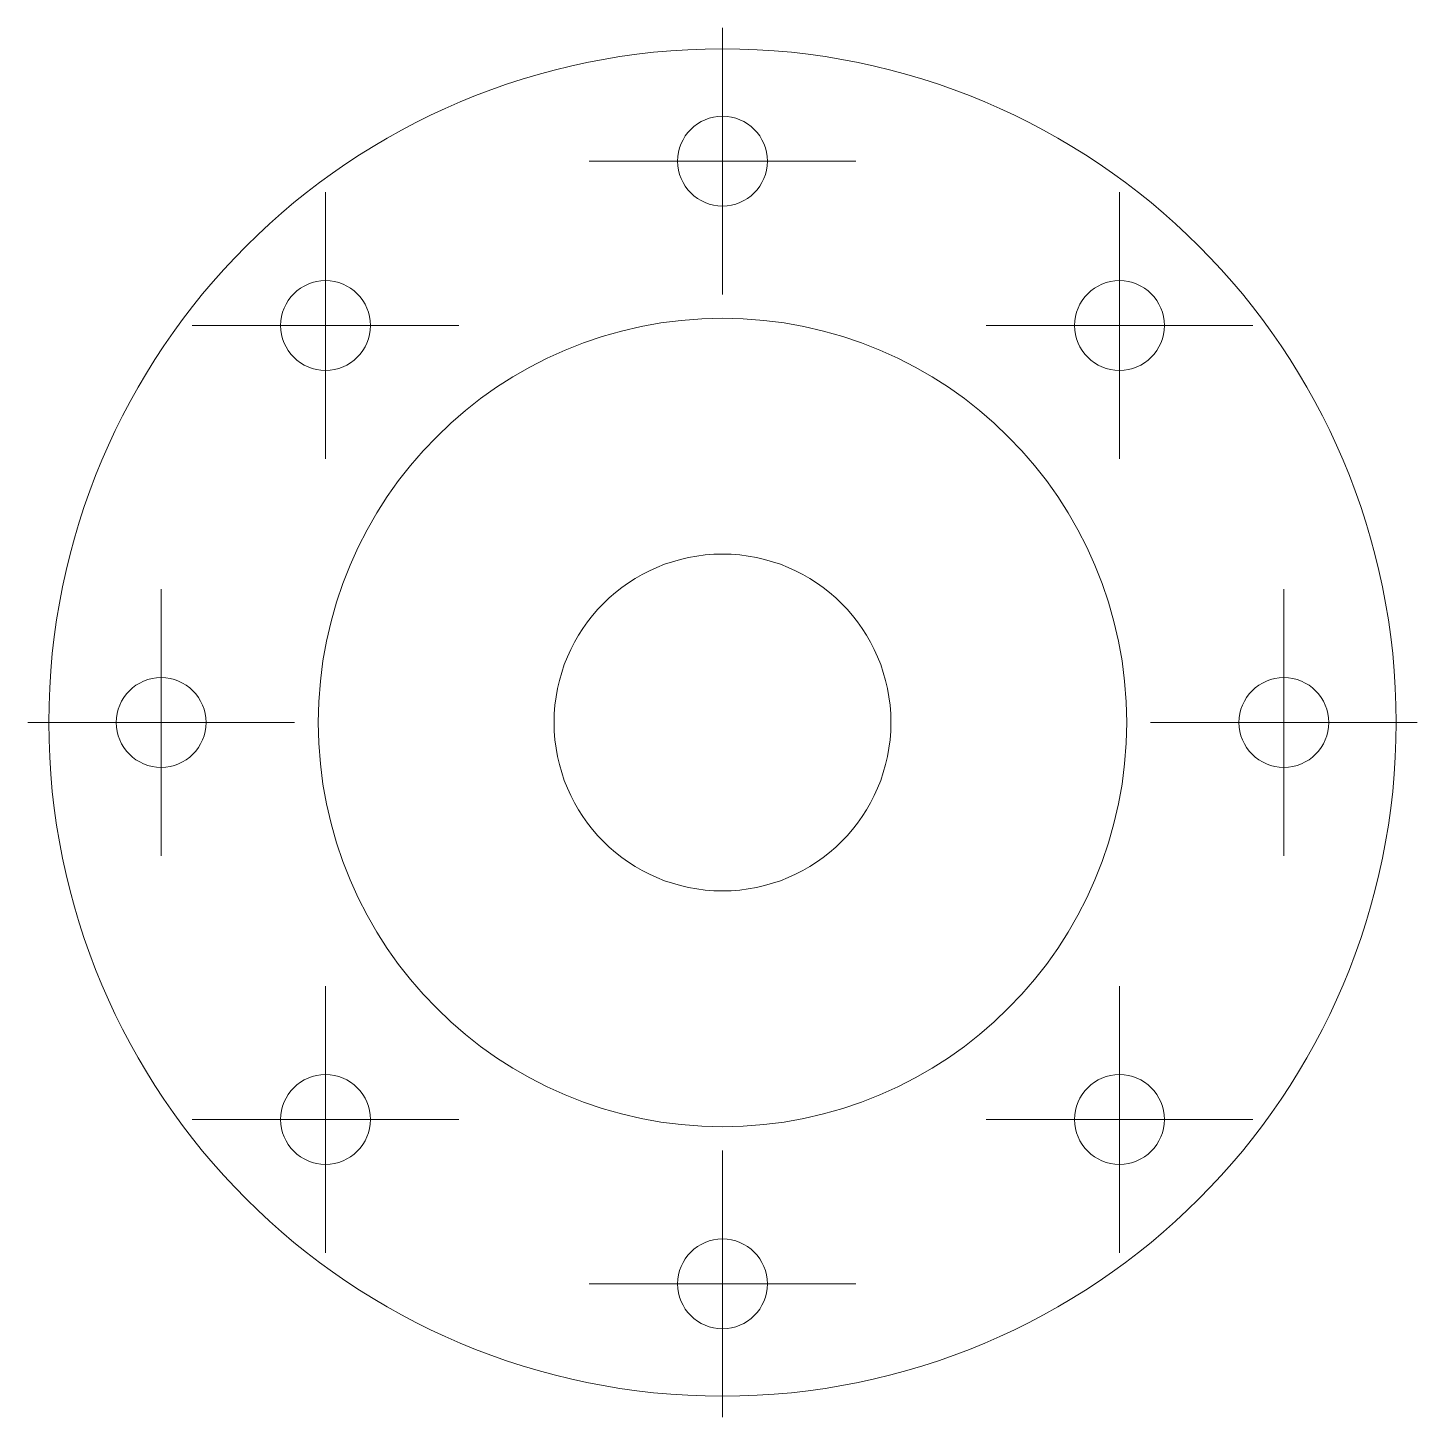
# Model space of a CAD drawing. Header units: millimetres. Extents: x -19.6 to 19.6, y -19.6 to 19.6.
import ezdxf

# ---------------------------------------------------------------- set-up
doc = ezdxf.new("R2010")
doc.units = ezdxf.units.MM

# ---------------------------------------------------------------- blocks, each defined once
blk = doc.blocks.new('SW_CENTERMARKSYMBOL_1')
at = {"color": 0, "linetype": 'Continuous', "lineweight": 0}
for p, q in [((0, 2.5), (0, 3.77)), ((0, 0), (0, 2.5)), ((-2.5, 0), (-3.77, 0)), ((0, 0), (-2.5, 0)), ((0, 0), (0, -2.5)), ((0, 0), (2.5, 0)), ((2.5, 0), (3.77, 0)), ((0, -2.5), (0, -3.77))]:
    blk.add_line(p, q, dxfattribs=at)
blk = doc.blocks.new('SW_CENTERMARKSYMBOL_2')
at = {"color": 0, "linetype": 'Continuous', "lineweight": 0}
for p, q in [((0, 2.5), (0, 3.77)), ((0, 0), (0, 2.5)), ((-2.5, 0), (-3.77, 0)), ((0, 0), (-2.5, 0)), ((0, 0), (0, -2.5)), ((0, 0), (2.5, 0)), ((2.5, 0), (3.77, 0)), ((0, -2.5), (0, -3.77))]:
    blk.add_line(p, q, dxfattribs=at)
blk = doc.blocks.new('SW_CENTERMARKSYMBOL_3')
at = {"color": 0, "linetype": 'Continuous', "lineweight": 0}
for p, q in [((0, 2.5), (0, 3.77)), ((0, 0), (0, 2.5)), ((-2.5, 0), (-3.77, 0)), ((0, 0), (-2.5, 0)), ((0, 0), (0, -2.5)), ((0, 0), (2.5, 0)), ((2.5, 0), (3.77, 0)), ((0, -2.5), (0, -3.77))]:
    blk.add_line(p, q, dxfattribs=at)
blk = doc.blocks.new('SW_CENTERMARKSYMBOL_4')
at = {"color": 0, "linetype": 'Continuous', "lineweight": 0}
for p, q in [((0, 2.5), (0, 3.77)), ((0, 0), (0, 2.5)), ((-2.5, 0), (-3.77, 0)), ((0, 0), (-2.5, 0)), ((0, 0), (0, -2.5)), ((0, 0), (2.5, 0)), ((2.5, 0), (3.77, 0)), ((0, -2.5), (0, -3.77))]:
    blk.add_line(p, q, dxfattribs=at)
blk = doc.blocks.new('SW_CENTERMARKSYMBOL_5')
at = {"color": 0, "linetype": 'Continuous', "lineweight": 0}
for p, q in [((0, 2.5), (0, 3.77)), ((0, 0), (0, 2.5)), ((-2.5, 0), (-3.77, 0)), ((0, 0), (-2.5, 0)), ((0, 0), (0, -2.5)), ((0, 0), (2.5, 0)), ((2.5, 0), (3.77, 0)), ((0, -2.5), (0, -3.77))]:
    blk.add_line(p, q, dxfattribs=at)
blk = doc.blocks.new('SW_CENTERMARKSYMBOL_6')
at = {"color": 0, "linetype": 'Continuous', "lineweight": 0}
for p, q in [((0, 2.5), (0, 3.77)), ((0, 0), (0, 2.5)), ((-2.5, 0), (-3.77, 0)), ((0, 0), (-2.5, 0)), ((0, 0), (0, -2.5)), ((0, 0), (2.5, 0)), ((2.5, 0), (3.77, 0)), ((0, -2.5), (0, -3.77))]:
    blk.add_line(p, q, dxfattribs=at)
blk = doc.blocks.new('SW_CENTERMARKSYMBOL_7')
at = {"color": 0, "linetype": 'Continuous', "lineweight": 0}
for p, q in [((0, 2.5), (0, 3.77)), ((0, 0), (0, 2.5)), ((-2.5, 0), (-3.77, 0)), ((0, 0), (-2.5, 0)), ((0, 0), (0, -2.5)), ((0, 0), (2.5, 0)), ((2.5, 0), (3.77, 0)), ((0, -2.5), (0, -3.77))]:
    blk.add_line(p, q, dxfattribs=at)
blk = doc.blocks.new('SW_CENTERMARKSYMBOL_8')
at = {"color": 0, "linetype": 'Continuous', "lineweight": 0}
for p, q in [((0, 2.5), (0, 3.77)), ((0, 0), (0, 2.5)), ((-2.5, 0), (-3.77, 0)), ((0, 0), (-2.5, 0)), ((0, 0), (0, -2.5)), ((0, 0), (2.5, 0)), ((2.5, 0), (3.77, 0)), ((0, -2.5), (0, -3.77))]:
    blk.add_line(p, q, dxfattribs=at)

msp = doc.modelspace()

# ---------------------------------------------------------------- linework, layer by layer
at = {"color": 7, "linetype": 'Continuous', "lineweight": 15}
for centre, radius in [((0, 0), 19.05), ((0, 15.875), 1.27), ((-11.225, 11.225), 1.27), ((11.225, 11.225), 1.27), ((0, 0), 11.43), ((0, 0), 4.762), ((-15.875, 0), 1.27), ((15.875, 0), 1.27), ((-11.225, -11.225), 1.27), ((11.225, -11.225), 1.27), ((0, -15.875), 1.27)]:
    msp.add_circle(centre, radius, dxfattribs=at)

# ---------------------------------------------------------------- block references
at = {"color": 7, "linetype": 'Continuous', "lineweight": 0}
for name, p in [('SW_CENTERMARKSYMBOL_1', (0, 15.875)), ('SW_CENTERMARKSYMBOL_8', (-11.225, 11.225)), ('SW_CENTERMARKSYMBOL_2', (11.225, 11.225)), ('SW_CENTERMARKSYMBOL_7', (-15.875, 0)), ('SW_CENTERMARKSYMBOL_3', (15.875, 0)), ('SW_CENTERMARKSYMBOL_6', (-11.225, -11.225)), ('SW_CENTERMARKSYMBOL_4', (11.225, -11.225)), ('SW_CENTERMARKSYMBOL_5', (0, -15.875))]:
    msp.add_blockref(name, p, dxfattribs=at)

doc.saveas('drawing.dxf')
